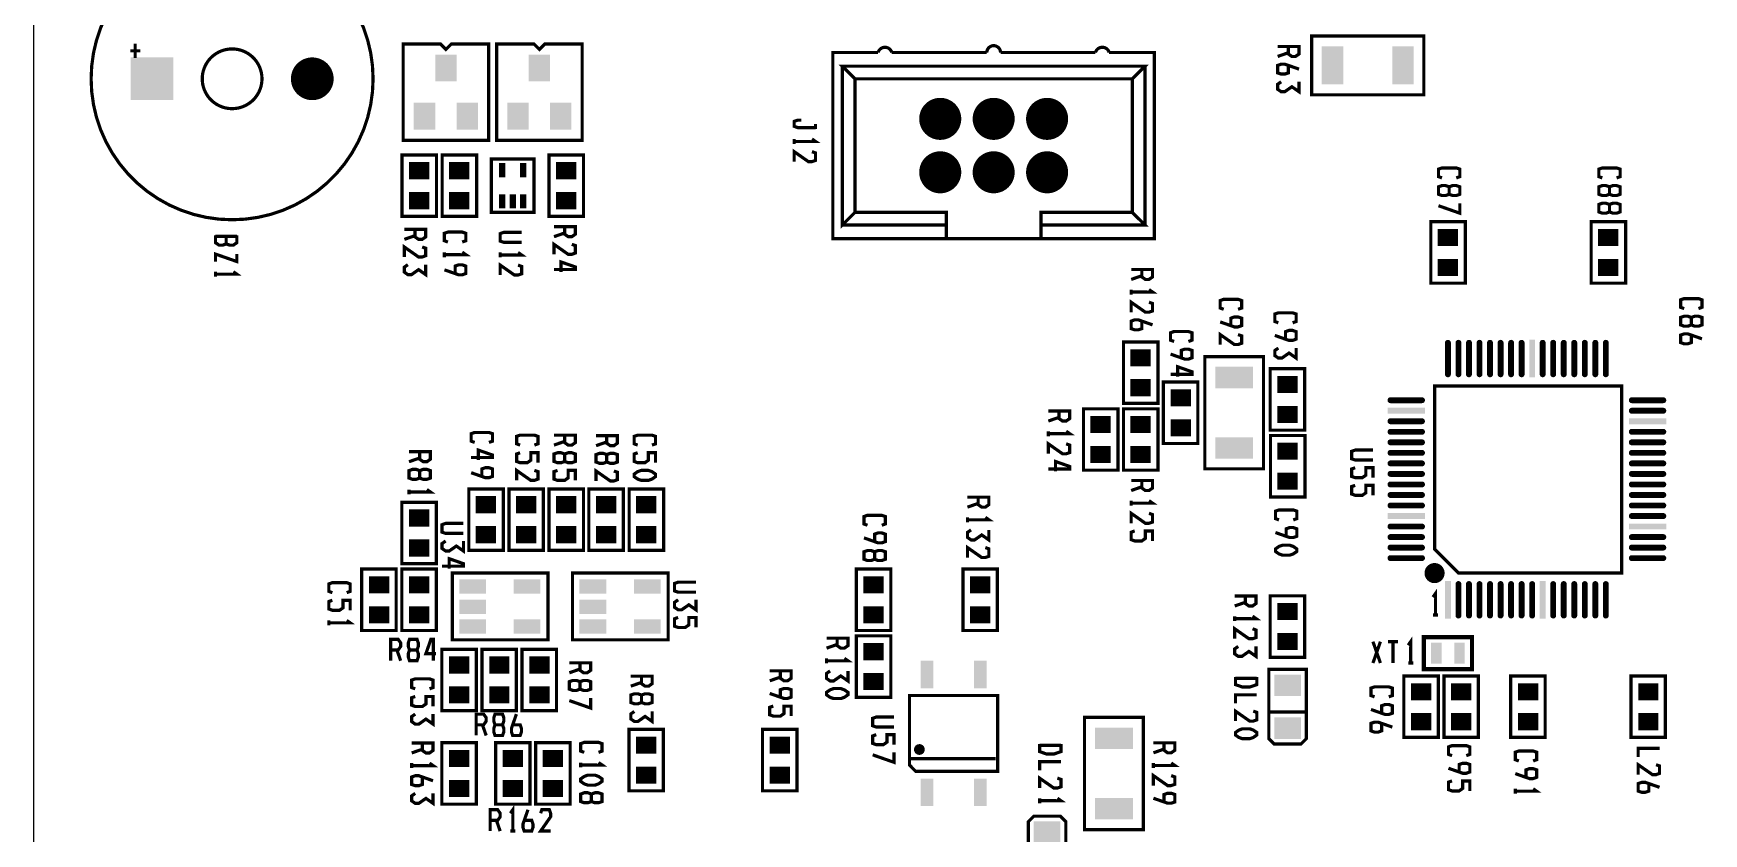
# Model space of a CAD drawing. Extents: x -8 to 204, y 99 to 321.
# Drawn here: x -7.7 to 71.7, y 225.6 to 263.7 of the extents above; entities that cross this region are included whole.
import ezdxf

# ---------------------------------------------------------------- set-up
doc = ezdxf.new("R2010")
doc.units = 0
doc.header["$MEASUREMENT"] = 0
doc.layers.get('0').update_dxf_attribs({"linetype": 'CONTINUOUS'})
for name, color, linetype in [('22-301-0_DRD', 1, 'CONTINUOUS'), ('22-301-0_SMT', 8, 'CONTINUOUS'), ('22-301-0_SST', 255, 'CONTINUOUS')]:
    doc.layers.add(name, color=color, linetype=linetype)

# ---------------------------------------------------------------- blocks, each defined once
blk = doc.blocks.new('ROUND_2')
at = {"const_width": 1.016}
blk.add_lwpolyline([(-0.508, 0, 1), (0.508, 0, 1)], format="xyb", close=True, dxfattribs=at)
blk = doc.blocks.new('SQUARE_3')
blk.add_solid([(1.016, 1.016), (1.016, -1.016), (-1.016, 1.016), (-1.016, -1.016)])
blk = doc.blocks.new('RECTANGLE_4')
blk.add_solid([(0.63627, 0.51308), (0.63627, -0.51308), (-0.63627, 0.51308), (-0.63627, -0.51308)])
blk = doc.blocks.new('RECTANGLE_6')
blk.add_solid([(0.4826, 0.4064), (0.4826, -0.4064), (-0.4826, 0.4064), (-0.4826, -0.4064)])
blk = doc.blocks.new('RECTANGLE_10')
blk.add_solid([(0.9017, 0.508), (0.9017, -0.508), (-0.9017, 0.508), (-0.9017, -0.508)])
blk = doc.blocks.new('ROUND_28')
at = {"const_width": 0.99949}
blk.add_lwpolyline([(-0.499744, 0, 1), (0.499744, 0, 1)], format="xyb", close=True, dxfattribs=at)
blk = doc.blocks.new('RECTANGLE_37')
blk.add_solid([(0.508, 0.635), (0.508, -0.635), (-0.508, 0.635), (-0.508, -0.635)])
blk = doc.blocks.new('RECTANGLE_40')
blk.add_solid([(0.508, 0.9017), (0.508, -0.9017), (-0.508, 0.9017), (-0.508, -0.9017)])
blk = doc.blocks.new('RECTANGLE_46')
blk.add_solid([(0.29972, 0.65024), (0.29972, -0.65024), (-0.29972, 0.65024), (-0.29972, -0.65024)])
blk = doc.blocks.new('RECTANGLE_48')
blk.add_solid([(0.14986, 0.33528), (0.14986, -0.33528), (-0.14986, 0.33528), (-0.14986, -0.33528)])
blk = doc.blocks.new('RECTANGLE_51')
blk.add_solid([(0.635, 0.3429), (0.635, -0.3429), (-0.635, 0.3429), (-0.635, -0.3429)])
blk = doc.blocks.new('OBLONG_56')
at = {"const_width": 0.2794}
blk.add_lwpolyline([(0.7493, 0), (-0.7493, 0)], dxfattribs=at)
at = {"const_width": 0.1397}
for points in [[(-0.81915, 0, 1), (-0.67945, 0, 1)], [(0.67945, 0, 1), (0.81915, 0, 1)]]:
    blk.add_lwpolyline(points, format="xyb", close=True, dxfattribs=at)
blk = doc.blocks.new('RECTANGLE_57')
blk.add_solid([(0.889, 0.1397), (0.889, -0.1397), (-0.889, 0.1397), (-0.889, -0.1397)])
blk = doc.blocks.new('OBLONG_58')
at = {"const_width": 0.2794}
blk.add_lwpolyline([(0, 0.7493), (0, -0.7493)], dxfattribs=at)
at = {"const_width": 0.1397}
for points in [[(-0.06985, 0.7493, 1), (0.06985, 0.7493, 1)], [(-0.06985, -0.7493, 1), (0.06985, -0.7493, 1)]]:
    blk.add_lwpolyline(points, format="xyb", close=True, dxfattribs=at)
blk = doc.blocks.new('RECTANGLE_59')
blk.add_solid([(0.1397, 0.889), (0.1397, -0.889), (-0.1397, 0.889), (-0.1397, -0.889)])
blk = doc.blocks.new('RECTANGLE_63')
blk.add_solid([(0.25019, 0.50038), (0.25019, -0.50038), (-0.25019, 0.50038), (-0.25019, -0.50038)])

msp = doc.modelspace()

# ---------------------------------------------------------------- linework, layer by layer
at = {"layer": '22-301-0_DRD'}
msp.add_line((-7.697, 319.11), (-7.697, 111.811), dxfattribs=at)
at = {"layer": '22-301-0_SST', "const_width": 0.152}
for points in [[(1.747, 268.196, 0.414214), (-4.954, 261.496)], [(8.447, 261.496, 0.414214), (1.747, 268.196)], [(1.747, 262.915, 0.414214), (0.327, 261.496)], [(3.167, 261.496, 0.414214), (1.747, 262.915)], [(32.775, 262.994, 0.34006), (32.45, 262.745)], [(33.1, 262.745, 0.340061), (32.775, 262.994)], [(37.942, 263.07, 0.414214), (37.617, 262.745)], [(38.267, 262.745, 0.414214), (37.942, 263.07)], [(43.106, 262.994, 0.34006), (42.78, 262.745)], [(43.431, 262.745, 0.340061), (43.106, 262.994)], [(-4.954, 261.496, 0.414214), (1.747, 254.795)], [(0.327, 261.496, 0.414214), (1.747, 260.076)], [(1.747, 254.795, 0.414214), (8.447, 261.496)], [(1.747, 260.076, 0.414214), (3.167, 261.496)], [(58.897, 238.402, 0.414214), (58.495, 238.001)], [(59.298, 238.001, 0.414214), (58.897, 238.402)], [(58.495, 238.001, 0.414214), (58.897, 237.599)], [(58.897, 237.599, 0.414214), (59.298, 238.001)], [(34.231, 229.616, 0.414214), (34.411, 229.436)], [(34.411, 229.794, 0.414214), (34.233, 229.616)], [(34.591, 229.616, 0.414214), (34.411, 229.796)], [(34.411, 229.436, 0.414214), (34.591, 229.616)]]:
    msp.add_lwpolyline(points, format="xyb", dxfattribs=at)
at = {"layer": '22-301-0_SST'}
for points, const_width in [([(58.389, 263.528), (58.389, 260.734), (53.055, 260.734), (53.055, 263.528), (58.389, 263.528)], 0.152), ([(-2.62, 262.826), (-3.095, 262.826)], 0.152), ([(-2.858, 263.164), (-2.858, 262.489)], 0.152), ([(9.875, 258.575), (13.939, 258.575), (13.939, 263.147), (12.161, 263.147), (11.907, 262.893), (11.653, 263.147), (9.875, 263.147), (9.875, 258.575)], 0.152), ([(14.32, 258.575), (18.384, 258.575), (18.384, 263.147), (16.606, 263.147), (16.352, 262.893), (16.098, 263.147), (14.32, 263.147), (14.32, 258.575)], 0.152), ([(40.192, 253.896), (35.691, 253.896), (30.301, 253.896), (30.301, 262.745), (32.45, 262.745)], 0.152), ([(33.1, 262.745), (37.617, 262.745)], 0.152), ([(38.267, 262.745), (42.78, 262.745)], 0.152), ([(43.431, 262.745), (45.582, 262.745), (45.582, 253.896), (40.192, 253.896), (40.192, 254.546), (45.132, 254.546), (44.53, 255.146), (44.53, 261.496)], 0.152), ([(51.947, 263.03), (51.947, 262.674), (52.115, 262.557), (52.285, 262.557), (52.455, 262.674), (52.455, 263.03), (51.439, 263.03)], 0.152), ([(51.947, 262.735), (51.439, 262.557)], 0.152), ([(31.35, 261.496), (44.53, 261.496), (45.132, 262.095), (30.751, 262.095), (31.35, 261.496), (31.35, 255.146), (30.751, 254.546), (30.751, 262.095)], 0.152), ([(45.132, 254.546), (45.132, 262.095)], 0.152), ([(51.947, 262.133), (51.947, 261.777), (51.777, 261.719), (51.607, 261.719), (51.439, 261.777), (51.439, 262.133), (51.607, 262.191), (51.777, 262.191), (52.455, 261.955)], 0.152), ([(51.607, 261.353), (51.439, 261.236), (51.439, 260.998), (51.607, 260.881), (51.777, 260.881), (52.115, 261.117), (52.455, 260.881), (52.455, 261.353)], 0.152), ([(28.798, 259.532), (28.628, 259.532), (28.46, 259.471), (28.46, 259.235), (28.628, 259.176), (29.476, 259.176)], 0.152), ([(35.282, 259.71), (35.082, 259.911), (35.082, 259.27), (35.282, 259.471), (35.282, 259.71), (35.521, 259.71), (35.722, 259.911), (35.082, 259.911)], 0.152), ([(35.521, 259.71), (35.521, 259.471), (35.722, 259.27), (35.082, 259.27)], 0.152), ([(35.722, 259.911), (35.722, 259.27)], 0.152), ([(37.822, 259.71), (37.622, 259.911), (37.622, 259.27), (37.822, 259.471), (37.822, 259.71), (38.061, 259.71), (38.262, 259.911), (37.622, 259.911)], 0.152), ([(38.061, 259.71), (38.061, 259.471), (38.262, 259.27), (37.622, 259.27)], 0.152), ([(38.262, 259.911), (38.262, 259.27)], 0.152), ([(40.362, 259.71), (40.162, 259.911), (40.162, 259.27), (40.362, 259.471), (40.362, 259.71), (40.601, 259.71), (40.802, 259.911), (40.162, 259.911)], 0.152), ([(40.601, 259.71), (40.601, 259.471), (40.802, 259.27), (40.162, 259.27)], 0.152), ([(40.802, 259.911), (40.802, 259.27)], 0.152), ([(29.476, 259.116), (29.476, 259.354)], 0.152), ([(35.282, 259.471), (35.521, 259.471)], 0.152), ([(37.822, 259.471), (38.061, 259.471)], 0.152), ([(40.362, 259.471), (40.601, 259.471)], 0.152), ([(28.46, 258.397), (28.46, 258.633)], 0.152), ([(28.46, 258.516), (29.476, 258.516), (29.306, 258.633)], 0.152), ([(28.46, 257.559), (28.46, 258.033), (29.136, 257.559), (29.306, 257.559), (29.476, 257.617), (29.476, 257.973), (29.306, 258.033)], 0.152), ([(11.462, 254.955), (11.462, 257.876), (9.824, 257.876), (9.824, 254.955), (11.462, 254.955)], 0.152), ([(13.367, 254.955), (13.367, 257.876), (11.729, 257.876), (11.729, 254.955), (13.367, 254.955)], 0.152), ([(14.066, 257.686), (16.098, 257.686), (16.098, 255.146), (14.066, 255.146), (14.066, 257.686)], 0.152), ([(18.447, 254.955), (18.447, 257.876), (16.809, 257.876), (16.809, 254.955), (18.447, 254.955)], 0.152), ([(35.282, 257.17), (35.082, 257.371), (35.082, 256.73), (35.282, 256.931), (35.282, 257.17), (35.521, 257.17), (35.722, 257.371), (35.082, 257.371)], 0.152), ([(35.521, 257.17), (35.521, 256.931), (35.722, 256.73), (35.082, 256.73)], 0.152), ([(35.722, 257.371), (35.722, 256.73)], 0.152), ([(37.822, 257.17), (37.622, 257.371), (37.622, 256.73), (37.822, 256.931), (37.822, 257.17), (38.061, 257.17), (38.262, 257.371), (37.622, 257.371)], 0.152), ([(38.061, 257.17), (38.061, 256.931), (38.262, 256.73), (37.622, 256.73)], 0.152), ([(38.262, 257.371), (38.262, 256.73)], 0.152), ([(40.362, 257.17), (40.162, 257.371), (40.162, 256.73), (40.362, 256.931), (40.362, 257.17), (40.601, 257.17), (40.802, 257.371), (40.162, 257.371)], 0.152), ([(40.601, 257.17), (40.601, 256.931), (40.802, 256.73), (40.162, 256.73)], 0.152), ([(40.802, 257.371), (40.802, 256.73)], 0.152), ([(59.25, 256.784), (59.082, 256.845), (59.082, 257.2), (59.25, 257.259), (59.928, 257.259), (60.098, 257.2), (60.098, 256.845), (59.928, 256.784)], 0.152), ([(66.87, 256.784), (66.702, 256.845), (66.702, 257.2), (66.87, 257.259), (67.548, 257.259), (67.718, 257.2), (67.718, 256.845), (67.548, 256.784)], 0.152), ([(35.282, 256.931), (35.521, 256.931)], 0.152), ([(37.822, 256.931), (38.061, 256.931)], 0.152), ([(40.362, 256.931), (40.601, 256.931)], 0.152), ([(59.59, 256.007), (59.758, 255.946), (59.928, 255.946), (60.098, 256.007), (60.098, 256.362), (59.928, 256.421), (59.758, 256.421), (59.59, 256.362), (59.59, 256.007), (59.42, 255.946), (59.25, 255.946), (59.082, 256.007), (59.082, 256.362), (59.25, 256.421), (59.42, 256.421), (59.59, 256.362)], 0.152), ([(67.21, 256.007), (67.378, 255.946), (67.548, 255.946), (67.718, 256.007), (67.718, 256.362), (67.548, 256.421), (67.378, 256.421), (67.21, 256.362), (67.21, 256.007), (67.04, 255.946), (66.87, 255.946), (66.702, 256.007), (66.702, 256.362), (66.87, 256.421), (67.04, 256.421), (67.21, 256.362)], 0.152), ([(59.082, 255.463), (60.098, 255.107), (60.098, 255.582)], 0.152), ([(67.21, 255.168), (67.378, 255.107), (67.548, 255.107), (67.718, 255.168), (67.718, 255.524), (67.548, 255.582), (67.378, 255.582), (67.21, 255.524), (67.21, 255.168), (67.04, 255.107), (66.87, 255.107), (66.702, 255.168), (66.702, 255.524), (66.87, 255.582), (67.04, 255.582), (67.21, 255.524)], 0.152), ([(31.35, 255.146), (35.691, 255.146), (35.691, 254.546), (30.751, 254.546)], 0.152), ([(44.53, 255.146), (40.192, 255.146), (40.192, 254.546)], 0.152), ([(0.957, 254.061), (0.957, 253.705), (1.127, 253.588), (1.297, 253.588), (1.465, 253.647)], 0.152), ([(0.957, 254.003), (1.973, 254.003)], 0.152), ([(1.465, 254.003), (1.465, 253.647), (1.635, 253.588), (1.805, 253.588), (1.973, 253.705), (1.973, 254.061)], 0.152), ([(10.441, 254.338), (10.441, 253.982), (10.609, 253.863), (10.779, 253.863), (10.949, 253.982), (10.949, 254.338), (9.933, 254.338)], 0.152), ([(10.441, 254.041), (9.933, 253.863)], 0.152), ([(12.006, 253.736), (11.838, 253.797), (11.838, 254.152), (12.006, 254.211), (12.684, 254.211), (12.854, 254.152), (12.854, 253.797), (12.684, 253.736)], 0.152), ([(15.506, 253.723), (14.658, 253.723), (14.49, 253.782), (14.49, 254.137), (14.658, 254.198), (15.506, 254.198)], 0.152), ([(17.553, 254.465), (17.553, 254.109), (17.721, 253.99), (17.891, 253.99), (18.061, 254.109), (18.061, 254.465), (17.045, 254.465)], 0.152), ([(17.553, 254.168), (17.045, 253.99)], 0.152), ([(35.691, 253.896), (35.691, 254.546)], 0.152), ([(60.357, 251.78), (60.357, 254.701), (58.719, 254.701), (58.719, 251.78), (60.357, 251.78)], 0.152), ([(67.977, 251.78), (67.977, 254.701), (66.339, 254.701), (66.339, 251.78), (67.977, 251.78)], 0.152), ([(0.957, 252.809), (0.957, 253.164), (1.973, 252.809), (1.973, 253.164)], 0.152), ([(9.933, 253.025), (9.933, 253.5), (10.609, 253.025), (10.779, 253.025), (10.949, 253.086), (10.949, 253.441), (10.779, 253.5)], 0.152), ([(11.838, 253.017), (11.838, 253.253)], 0.152), ([(11.838, 253.136), (12.854, 253.136), (12.684, 253.253)], 0.152), ([(14.49, 253.004), (14.49, 253.241)], 0.152), ([(14.49, 253.121), (15.506, 253.121), (15.336, 253.241)], 0.152), ([(17.045, 253.152), (17.045, 253.627), (17.721, 253.152), (17.891, 253.152), (18.061, 253.213), (18.061, 253.568), (17.891, 253.627)], 0.152), ([(10.101, 252.661), (9.933, 252.542), (9.933, 252.306), (10.101, 252.186), (10.271, 252.186), (10.609, 252.425), (10.949, 252.186), (10.949, 252.661)], 0.152), ([(12.346, 252.237), (12.346, 252.593), (12.514, 252.654), (12.684, 252.654), (12.854, 252.593), (12.854, 252.237), (12.684, 252.179), (12.514, 252.179), (11.838, 252.415)], 0.152), ([(14.49, 252.166), (14.49, 252.639), (15.166, 252.166), (15.336, 252.166), (15.506, 252.225), (15.506, 252.58), (15.336, 252.639)], 0.152), ([(17.383, 252.313), (17.383, 252.788), (18.061, 252.552), (18.061, 252.433), (17.045, 252.433)], 0.152), ([(44.985, 252.433), (44.985, 252.077), (45.153, 251.958), (45.323, 251.958), (45.493, 252.077), (45.493, 252.433), (44.477, 252.433)], 0.152), ([(0.957, 252.09), (0.957, 252.326)], 0.152), ([(0.957, 252.207), (1.973, 252.207), (1.805, 252.326)], 0.152), ([(44.985, 252.136), (44.477, 251.958)], 0.152), ([(44.477, 251.239), (44.477, 251.475)], 0.152), ([(44.477, 251.358), (45.493, 251.358), (45.323, 251.475)], 0.152), ([(44.477, 250.401), (44.477, 250.876), (45.153, 250.401), (45.323, 250.401), (45.493, 250.459), (45.493, 250.815), (45.323, 250.876)], 0.152), ([(48.876, 250.54), (48.709, 250.599), (48.709, 250.955), (48.876, 251.015), (49.555, 251.015), (49.725, 250.955), (49.725, 250.599), (49.555, 250.54)], 0.152), ([(70.761, 250.574), (70.591, 250.634), (70.591, 250.99), (70.761, 251.048), (71.439, 251.048), (71.607, 250.99), (71.607, 250.634), (71.439, 250.574)], 0.152), ([(44.985, 249.977), (44.985, 249.621), (44.815, 249.563), (44.645, 249.563), (44.477, 249.621), (44.477, 249.977), (44.645, 250.038), (44.815, 250.038), (45.493, 249.799)], 0.152), ([(49.217, 249.761), (49.217, 250.116), (49.384, 250.177), (49.555, 250.177), (49.725, 250.116), (49.725, 249.761), (49.555, 249.702), (49.384, 249.702), (48.709, 249.939)], 0.152), ([(51.472, 249.898), (51.302, 249.959), (51.302, 250.314), (51.472, 250.373), (52.15, 250.373), (52.318, 250.314), (52.318, 249.959), (52.15, 249.898)], 0.152), ([(71.099, 249.796), (71.269, 249.735), (71.439, 249.735), (71.607, 249.796), (71.607, 250.152), (71.439, 250.21), (71.269, 250.21), (71.099, 250.152), (71.099, 249.796), (70.931, 249.735), (70.761, 249.735), (70.591, 249.796), (70.591, 250.152), (70.761, 250.21), (70.931, 250.21), (71.099, 250.152)], 0.152), ([(46.519, 249.009), (46.349, 249.07), (46.349, 249.425), (46.519, 249.484), (47.197, 249.484), (47.365, 249.425), (47.365, 249.07), (47.197, 249.009)], 0.152), ([(48.709, 248.864), (48.709, 249.339), (49.384, 248.864), (49.555, 248.864), (49.725, 248.923), (49.725, 249.278), (49.555, 249.339)], 0.152), ([(51.81, 249.121), (51.81, 249.476), (51.98, 249.535), (52.15, 249.535), (52.318, 249.476), (52.318, 249.121), (52.15, 249.06), (51.98, 249.06), (51.302, 249.298)], 0.152), ([(71.099, 249.314), (71.099, 248.958), (70.931, 248.897), (70.761, 248.897), (70.591, 248.958), (70.591, 249.314), (70.761, 249.372), (70.931, 249.372), (71.607, 249.136)], 0.152), ([(45.752, 246.065), (45.752, 248.986), (44.114, 248.986), (44.114, 246.065), (45.752, 246.065)], 0.152), ([(46.857, 248.232), (46.857, 248.587), (47.027, 248.646), (47.197, 248.646), (47.365, 248.587), (47.365, 248.232), (47.197, 248.171), (47.027, 248.171), (46.349, 248.409)], 0.152), ([(51.472, 248.696), (51.302, 248.577), (51.302, 248.341), (51.472, 248.221), (51.642, 248.221), (51.98, 248.46), (52.318, 248.221), (52.318, 248.696)], 0.152), ([(46.689, 247.332), (46.689, 247.807), (47.365, 247.571), (47.365, 247.452), (46.349, 247.452)], 0.152), ([(47.975, 248.288), (50.769, 248.288), (50.769, 242.954), (47.975, 242.954), (47.975, 248.288)], 0.152), ([(51.086, 247.716), (51.086, 244.795), (52.724, 244.795), (52.724, 247.716), (51.086, 247.716)], 0.152), ([(46.006, 247.081), (46.006, 244.16), (47.644, 244.16), (47.644, 247.081), (46.006, 247.081)], 0.152), ([(60.04, 238.001), (67.787, 238.001), (67.787, 246.891), (58.897, 246.891), (58.897, 239.144), (60.04, 238.001)], 0.152), ([(41.048, 245.702), (41.048, 245.346), (41.216, 245.227), (41.386, 245.227), (41.556, 245.346), (41.556, 245.702), (40.54, 245.702)], 0.152), ([(41.048, 245.405), (40.54, 245.227)], 0.152), ([(43.847, 242.89), (43.847, 245.811), (42.209, 245.811), (42.209, 242.89), (43.847, 242.89)], 0.152), ([(45.752, 242.89), (45.752, 245.811), (44.114, 245.811), (44.114, 242.89), (45.752, 242.89)], 0.152), ([(13.276, 244.211), (13.108, 244.272), (13.108, 244.627), (13.276, 244.686), (13.954, 244.686), (14.124, 244.627), (14.124, 244.272), (13.954, 244.211)], 0.152), ([(15.435, 244.084), (15.267, 244.145), (15.267, 244.5), (15.435, 244.559), (16.113, 244.559), (16.283, 244.5), (16.283, 244.145), (16.113, 244.084)], 0.152), ([(17.553, 244.559), (17.553, 244.203), (17.721, 244.084), (17.891, 244.084), (18.061, 244.203), (18.061, 244.559), (17.045, 244.559)], 0.152), ([(19.552, 244.531), (19.552, 244.175), (19.722, 244.056), (19.892, 244.056), (20.06, 244.175), (20.06, 244.531), (19.044, 244.531)], 0.152), ([(21.023, 244.084), (20.855, 244.145), (20.855, 244.5), (21.023, 244.559), (21.701, 244.559), (21.871, 244.5), (21.871, 244.145), (21.701, 244.084)], 0.152), ([(40.54, 244.508), (40.54, 244.744)], 0.152), ([(40.54, 244.627), (41.556, 244.627), (41.386, 244.744)], 0.152), ([(52.737, 241.62), (52.737, 244.541), (51.099, 244.541), (51.099, 241.62), (52.737, 241.62)], 0.152), ([(10.662, 243.769), (10.662, 243.413), (10.832, 243.294), (11.002, 243.294), (11.17, 243.413), (11.17, 243.769), (10.154, 243.769)], 0.152), ([(13.446, 243.373), (13.446, 243.848), (14.124, 243.611), (14.124, 243.492), (13.108, 243.492)], 0.152), ([(15.435, 243.721), (15.267, 243.662), (15.267, 243.307), (15.435, 243.246), (15.775, 243.246), (15.943, 243.365), (15.943, 243.721), (16.283, 243.721), (16.283, 243.246)], 0.152), ([(17.553, 244.262), (17.045, 244.084)], 0.152), ([(17.553, 243.307), (17.721, 243.246), (17.891, 243.246), (18.061, 243.307), (18.061, 243.662), (17.891, 243.721), (17.721, 243.721), (17.553, 243.662), (17.553, 243.307), (17.383, 243.246), (17.213, 243.246), (17.045, 243.307), (17.045, 243.662), (17.213, 243.721), (17.383, 243.721), (17.553, 243.662)], 0.152), ([(19.552, 244.234), (19.044, 244.056)], 0.152), ([(19.552, 243.279), (19.722, 243.218), (19.892, 243.218), (20.06, 243.279), (20.06, 243.634), (19.892, 243.693), (19.722, 243.693), (19.552, 243.634), (19.552, 243.279), (19.384, 243.218), (19.214, 243.218), (19.044, 243.279), (19.044, 243.634), (19.214, 243.693), (19.384, 243.693), (19.552, 243.634)], 0.152), ([(21.023, 243.721), (20.855, 243.662), (20.855, 243.307), (21.023, 243.246), (21.363, 243.246), (21.531, 243.365), (21.531, 243.721), (21.871, 243.721), (21.871, 243.246)], 0.152), ([(40.54, 243.67), (40.54, 244.145), (41.216, 243.67), (41.386, 243.67), (41.556, 243.728), (41.556, 244.084), (41.386, 244.145)], 0.152), ([(55.971, 243.375), (55.125, 243.375), (54.955, 243.434), (54.955, 243.789), (55.125, 243.848), (55.971, 243.848)], 0.152), ([(10.662, 243.472), (10.154, 243.294)], 0.152), ([(10.662, 242.517), (10.832, 242.456), (11.002, 242.456), (11.17, 242.517), (11.17, 242.872), (11.002, 242.931), (10.832, 242.931), (10.662, 242.872), (10.662, 242.517), (10.494, 242.456), (10.324, 242.456), (10.154, 242.517), (10.154, 242.872), (10.324, 242.931), (10.494, 242.931), (10.662, 242.872)], 0.152), ([(13.616, 242.595), (13.616, 242.951), (13.784, 243.009), (13.954, 243.009), (14.124, 242.951), (14.124, 242.595), (13.954, 242.534), (13.784, 242.534), (13.108, 242.773)], 0.152), ([(15.267, 242.407), (15.267, 242.882), (15.943, 242.407), (16.113, 242.407), (16.283, 242.468), (16.283, 242.824), (16.113, 242.882)], 0.152), ([(17.213, 242.882), (17.045, 242.824), (17.045, 242.468), (17.213, 242.407), (17.553, 242.407), (17.721, 242.527), (17.721, 242.882), (18.061, 242.882), (18.061, 242.407)], 0.152), ([(19.044, 242.379), (19.044, 242.854), (19.722, 242.379), (19.892, 242.379), (20.06, 242.44), (20.06, 242.796), (19.892, 242.854)], 0.152), ([(20.855, 242.705), (21.023, 242.824), (21.193, 242.882), (21.531, 242.882), (21.701, 242.824), (21.871, 242.705), (21.871, 242.585), (21.701, 242.468), (21.531, 242.407), (21.193, 242.407), (21.023, 242.468), (20.855, 242.585), (20.855, 242.705)], 0.152), ([(40.878, 242.832), (40.878, 243.307), (41.556, 243.068), (41.556, 242.951), (40.54, 242.951)], 0.152), ([(55.125, 243.009), (54.955, 242.951), (54.955, 242.595), (55.125, 242.537), (55.463, 242.537), (55.633, 242.654), (55.633, 243.009), (55.971, 243.009), (55.971, 242.537)], 0.152), ([(44.985, 242.4), (44.985, 242.044), (45.153, 241.925), (45.323, 241.925), (45.493, 242.044), (45.493, 242.4), (44.477, 242.4)], 0.152), ([(44.985, 242.103), (44.477, 241.925)], 0.152), ([(55.125, 242.171), (54.955, 242.113), (54.955, 241.757), (55.125, 241.699), (55.463, 241.699), (55.633, 241.816), (55.633, 242.171), (55.971, 242.171), (55.971, 241.699)], 0.152), ([(9.811, 241.366), (9.811, 238.445), (11.449, 238.445), (11.449, 241.366), (9.811, 241.366)], 0.152), ([(10.154, 241.737), (10.154, 241.973)], 0.152), ([(10.154, 241.856), (11.17, 241.856), (11.002, 241.973)], 0.152), ([(14.637, 239.08), (14.637, 242.001), (12.999, 242.001), (12.999, 239.08), (14.637, 239.08)], 0.152), ([(16.542, 239.08), (16.542, 242.001), (14.904, 242.001), (14.904, 239.08), (16.542, 239.08)], 0.152), ([(18.447, 239.08), (18.447, 242.001), (16.809, 242.001), (16.809, 239.08), (18.447, 239.08)], 0.152), ([(18.701, 242.001), (18.701, 239.08), (20.339, 239.08), (20.339, 242.001), (18.701, 242.001)], 0.152), ([(22.257, 239.08), (22.257, 242.001), (20.619, 242.001), (20.619, 239.08), (22.257, 239.08)], 0.152), ([(37.205, 241.61), (37.205, 241.254), (37.375, 241.135), (37.545, 241.135), (37.713, 241.254), (37.713, 241.61), (36.697, 241.61)], 0.152), ([(37.205, 241.313), (36.697, 241.135)], 0.152), ([(44.477, 241.206), (44.477, 241.442)], 0.152), ([(44.477, 241.325), (45.493, 241.325), (45.323, 241.442)], 0.152), ([(31.945, 240.274), (31.777, 240.335), (31.777, 240.69), (31.945, 240.749), (32.623, 240.749), (32.793, 240.69), (32.793, 240.335), (32.623, 240.274)], 0.152), ([(36.697, 240.416), (36.697, 240.652)], 0.152), ([(36.697, 240.535), (37.713, 240.535), (37.545, 240.652)], 0.152), ([(44.477, 240.368), (44.477, 240.843), (45.153, 240.368), (45.323, 240.368), (45.493, 240.426), (45.493, 240.782), (45.323, 240.843)], 0.152), ([(51.503, 240.528), (51.335, 240.589), (51.335, 240.944), (51.503, 241.003), (52.181, 241.003), (52.351, 240.944), (52.351, 240.589), (52.181, 240.528)], 0.152), ([(12.742, 239.888), (11.897, 239.888), (11.726, 239.946), (11.726, 240.302), (11.897, 240.363), (12.742, 240.363)], 0.152), ([(32.285, 239.497), (32.285, 239.852), (32.453, 239.911), (32.623, 239.911), (32.793, 239.852), (32.793, 239.497), (32.623, 239.436), (32.453, 239.436), (31.777, 239.674)], 0.152), ([(36.867, 240.053), (36.697, 239.933), (36.697, 239.697), (36.867, 239.578), (37.037, 239.578), (37.375, 239.814), (37.713, 239.578), (37.713, 240.053)], 0.152), ([(44.645, 240.005), (44.477, 239.944), (44.477, 239.588), (44.645, 239.53), (44.985, 239.53), (45.153, 239.649), (45.153, 240.005), (45.493, 240.005), (45.493, 239.53)], 0.152), ([(51.843, 239.751), (51.843, 240.106), (52.011, 240.165), (52.181, 240.165), (52.351, 240.106), (52.351, 239.751), (52.181, 239.69), (52.011, 239.69), (51.335, 239.928)], 0.152), ([(11.897, 239.525), (11.726, 239.405), (11.726, 239.169), (11.897, 239.05), (12.064, 239.05), (12.405, 239.286), (12.742, 239.05), (12.742, 239.525)], 0.152), ([(32.285, 238.658), (32.453, 238.597), (32.623, 238.597), (32.793, 238.658), (32.793, 239.014), (32.623, 239.072), (32.453, 239.072), (32.285, 239.014), (32.285, 238.658), (32.115, 238.597), (31.945, 238.597), (31.777, 238.658), (31.777, 239.014), (31.945, 239.072), (32.115, 239.072), (32.285, 239.014)], 0.152), ([(36.697, 238.74), (36.697, 239.215), (37.375, 238.74), (37.545, 238.74), (37.713, 238.798), (37.713, 239.154), (37.545, 239.215)], 0.152), ([(51.335, 239.149), (51.503, 239.268), (51.673, 239.326), (52.011, 239.326), (52.181, 239.268), (52.351, 239.149), (52.351, 239.029), (52.181, 238.912), (52.011, 238.851), (51.673, 238.851), (51.503, 238.912), (51.335, 239.029), (51.335, 239.149)], 0.152), ([(7.906, 238.191), (7.906, 235.27), (9.544, 235.27), (9.544, 238.191), (7.906, 238.191)], 0.152), ([(9.811, 238.191), (9.811, 235.27), (11.449, 235.27), (11.449, 238.191), (9.811, 238.191)], 0.152), ([(12.064, 238.211), (12.064, 238.686), (12.742, 238.448), (12.742, 238.331), (11.726, 238.331)], 0.152), ([(33.052, 235.27), (33.052, 238.191), (31.414, 238.191), (31.414, 235.27), (33.052, 235.27)], 0.152), ([(36.481, 238.191), (36.481, 235.27), (38.119, 235.27), (38.119, 238.191), (36.481, 238.191)], 0.152), ([(59.283, 238.112), (58.511, 238.112)], 0.152), ([(59.212, 238.249), (58.582, 238.249)], 0.152), ([(58.597, 238.267), (58.597, 237.734)], 0.152), ([(58.734, 238.366), (58.734, 237.632)], 0.152), ([(59.008, 238.387), (58.785, 238.387)], 0.152), ([(58.871, 238.402), (58.871, 237.599)], 0.152), ([(59.008, 238.387), (59.008, 237.614)], 0.152), ([(59.146, 238.315), (59.146, 237.686)], 0.152), ([(59.283, 238.112), (59.283, 237.889)], 0.152), ([(6.514, 237.071), (6.344, 237.132), (6.344, 237.487), (6.514, 237.546), (7.192, 237.546), (7.36, 237.487), (7.36, 237.132), (7.192, 237.071)], 0.152), ([(16.529, 238.001), (16.758, 238.001), (16.758, 234.826), (12.211, 234.826), (12.211, 238.001), (16.529, 238.001)], 0.152), ([(22.244, 238.001), (22.473, 238.001), (22.473, 234.826), (17.926, 234.826), (17.926, 238.001), (22.244, 238.001)], 0.152), ([(23.791, 237.094), (22.946, 237.094), (22.775, 237.152), (22.775, 237.508), (22.946, 237.569), (23.791, 237.569)], 0.152), ([(59.298, 237.975), (58.495, 237.975)], 0.152), ([(59.262, 237.838), (58.528, 237.838)], 0.152), ([(59.163, 237.701), (58.63, 237.701)], 0.152), ([(6.514, 236.708), (6.344, 236.649), (6.344, 236.294), (6.514, 236.233), (6.852, 236.233), (7.022, 236.352), (7.022, 236.708), (7.36, 236.708), (7.36, 236.233)], 0.152), ([(22.946, 236.731), (22.775, 236.611), (22.775, 236.375), (22.946, 236.256), (23.113, 236.256), (23.454, 236.492), (23.791, 236.256), (23.791, 236.731)], 0.152), ([(49.905, 236.911), (49.905, 236.555), (50.075, 236.436), (50.245, 236.436), (50.413, 236.555), (50.413, 236.911), (49.397, 236.911)], 0.152), ([(49.905, 236.614), (49.397, 236.436)], 0.152), ([(51.086, 236.921), (51.086, 234), (52.724, 234), (52.724, 236.921), (51.086, 236.921)], 0.152), ([(58.94, 236.012), (58.94, 237.028), (58.82, 236.858)], 0.152), ([(6.344, 235.514), (6.344, 235.75)], 0.152), ([(6.344, 235.633), (7.36, 235.633), (7.192, 235.75)], 0.152), ([(22.946, 235.892), (22.775, 235.831), (22.775, 235.476), (22.946, 235.417), (23.283, 235.417), (23.454, 235.537), (23.454, 235.892), (23.791, 235.892), (23.791, 235.417)], 0.152), ([(49.397, 235.717), (49.397, 235.953)], 0.152), ([(49.397, 235.836), (50.413, 235.836), (50.245, 235.953)], 0.152), ([(59.057, 236.012), (58.82, 236.012)], 0.152), ([(30.507, 234.907), (30.507, 234.551), (30.675, 234.432), (30.845, 234.432), (31.015, 234.551), (31.015, 234.907), (29.999, 234.907)], 0.152), ([(33.052, 232.095), (33.052, 235.016), (31.414, 235.016), (31.414, 232.095), (33.052, 232.095)], 0.152), ([(49.397, 234.879), (49.397, 235.354), (50.075, 234.879), (50.245, 234.879), (50.413, 234.937), (50.413, 235.293), (50.245, 235.354)], 0.152), ([(57.761, 233.726), (57.761, 234.742), (57.644, 234.572)], 0.152), ([(60.675, 234.953), (58.389, 234.953), (58.389, 233.429), (60.675, 233.429), (60.675, 234.953)], 0.201), ([(9.283, 234.345), (9.638, 234.345), (9.758, 234.516), (9.758, 234.683), (9.638, 234.853), (9.283, 234.853), (9.283, 233.837)], 0.152), ([(9.58, 234.345), (9.758, 233.837)], 0.152), ([(10.535, 234.345), (10.596, 234.516), (10.596, 234.683), (10.535, 234.853), (10.179, 234.853), (10.121, 234.683), (10.121, 234.516), (10.179, 234.345), (10.535, 234.345), (10.596, 234.175), (10.596, 234.008), (10.535, 233.837), (10.179, 233.837), (10.121, 234.008), (10.121, 234.175), (10.179, 234.345)], 0.152), ([(11.434, 234.175), (10.959, 234.175), (11.195, 234.853), (11.315, 234.853), (11.315, 233.837)], 0.152), ([(11.716, 234.381), (11.716, 231.46), (13.354, 231.46), (13.354, 234.381), (11.716, 234.381)], 0.152), ([(13.621, 234.381), (13.621, 231.46), (15.259, 231.46), (15.259, 234.381), (13.621, 234.381)], 0.152), ([(15.526, 234.381), (15.526, 231.46), (17.164, 231.46), (17.164, 234.381), (15.526, 234.381)], 0.152), ([(30.507, 234.61), (29.999, 234.432)], 0.152), ([(49.567, 234.516), (49.397, 234.396), (49.397, 234.16), (49.567, 234.041), (49.737, 234.041), (50.075, 234.277), (50.413, 234.041), (50.413, 234.516)], 0.152), ([(56.324, 233.726), (55.968, 234.742)], 0.152), ([(56.324, 234.742), (55.968, 233.726)], 0.152), ([(57.162, 234.742), (56.687, 234.742)], 0.152), ([(56.923, 233.726), (56.923, 234.742)], 0.152), ([(18.282, 233.736), (18.282, 233.38), (18.452, 233.261), (18.622, 233.261), (18.79, 233.38), (18.79, 233.736), (17.774, 233.736)], 0.152), ([(18.282, 233.439), (17.774, 233.261)], 0.152), ([(27.807, 233.355), (27.807, 232.999), (27.977, 232.88), (28.147, 232.88), (28.315, 232.999), (28.315, 233.355), (27.299, 233.355)], 0.152), ([(29.999, 233.713), (29.999, 233.949)], 0.152), ([(29.999, 233.832), (31.015, 233.832), (30.845, 233.949)], 0.152), ([(30.167, 233.35), (29.999, 233.23), (29.999, 232.994), (30.167, 232.875), (30.337, 232.875), (30.675, 233.111), (31.015, 232.875), (31.015, 233.35)], 0.152), ([(52.547, 229.873), (51.277, 229.873), (51.023, 230.127), (51.023, 233.429), (52.801, 233.429), (52.801, 230.127), (52.547, 229.873)], 0.152), ([(57.881, 233.726), (57.644, 233.726)], 0.152), ([(10.451, 232.499), (10.281, 232.56), (10.281, 232.915), (10.451, 232.974), (11.129, 232.974), (11.297, 232.915), (11.297, 232.56), (11.129, 232.499)], 0.152), ([(18.282, 232.484), (18.452, 232.423), (18.622, 232.423), (18.79, 232.484), (18.79, 232.839), (18.622, 232.898), (18.452, 232.898), (18.282, 232.839), (18.282, 232.484), (18.114, 232.423), (17.944, 232.423), (17.774, 232.484), (17.774, 232.839), (17.944, 232.898), (18.114, 232.898), (18.282, 232.839)], 0.152), ([(21.203, 233.101), (21.203, 232.745), (21.373, 232.626), (21.543, 232.626), (21.711, 232.745), (21.711, 233.101), (20.695, 233.101)], 0.152), ([(21.203, 232.804), (20.695, 232.626)], 0.152), ([(27.807, 233.058), (27.299, 232.88)], 0.152), ([(27.807, 232.103), (27.807, 232.458), (27.977, 232.517), (28.147, 232.517), (28.315, 232.458), (28.315, 232.103), (28.147, 232.042), (27.977, 232.042), (27.299, 232.28)], 0.152), ([(29.999, 232.334), (30.167, 232.451), (30.337, 232.512), (30.675, 232.512), (30.845, 232.451), (31.015, 232.334), (31.015, 232.214), (30.845, 232.095), (30.675, 232.037), (30.337, 232.037), (30.167, 232.095), (29.999, 232.214), (29.999, 232.334)], 0.152), ([(49.433, 233.055), (49.433, 232.7), (49.77, 232.583), (50.111, 232.583), (50.449, 232.7), (50.449, 233.055)], 0.152), ([(49.433, 232.997), (50.449, 232.997)], 0.152), ([(56.044, 232.118), (55.874, 232.179), (55.874, 232.534), (56.044, 232.593), (56.722, 232.593), (56.89, 232.534), (56.89, 232.179), (56.722, 232.118)], 0.152), ([(57.436, 233.111), (57.436, 230.19), (59.074, 230.19), (59.074, 233.111), (57.436, 233.111)], 0.152), ([(59.341, 233.111), (59.341, 230.19), (60.979, 230.19), (60.979, 233.111), (59.341, 233.111)], 0.152), ([(62.516, 233.111), (62.516, 230.19), (64.154, 230.19), (64.154, 233.111), (62.516, 233.111)], 0.152), ([(68.231, 233.111), (68.231, 230.19), (69.869, 230.19), (69.869, 233.111), (68.231, 233.111)], 0.152), ([(10.451, 232.136), (10.281, 232.077), (10.281, 231.722), (10.451, 231.661), (10.789, 231.661), (10.959, 231.78), (10.959, 232.136), (11.297, 232.136), (11.297, 231.661)], 0.152), ([(17.774, 231.94), (18.79, 231.584), (18.79, 232.059)], 0.152), ([(21.203, 231.849), (21.373, 231.788), (21.543, 231.788), (21.711, 231.849), (21.711, 232.204), (21.543, 232.263), (21.373, 232.263), (21.203, 232.204), (21.203, 231.849), (21.035, 231.788), (20.865, 231.788), (20.695, 231.849), (20.695, 232.204), (20.865, 232.263), (21.035, 232.263), (21.203, 232.204)], 0.152), ([(34.134, 228.676), (34.236, 228.575), (38.135, 228.575), (38.135, 232.179), (33.939, 232.179), (33.939, 228.882), (34.134, 228.676)], 0.152), ([(49.433, 231.803), (49.433, 232.217), (50.449, 232.217)], 0.152), ([(56.382, 231.341), (56.382, 231.696), (56.552, 231.755), (56.722, 231.755), (56.89, 231.696), (56.89, 231.341), (56.722, 231.28), (56.552, 231.28), (55.874, 231.518)], 0.152), ([(10.451, 231.297), (10.281, 231.178), (10.281, 230.942), (10.451, 230.822), (10.621, 230.822), (10.959, 231.061), (11.297, 230.822), (11.297, 231.297)], 0.152), ([(13.347, 230.789), (13.702, 230.789), (13.822, 230.96), (13.822, 231.127), (13.702, 231.297), (13.347, 231.297), (13.347, 230.281)], 0.152), ([(14.599, 230.789), (14.66, 230.96), (14.66, 231.127), (14.599, 231.297), (14.243, 231.297), (14.185, 231.127), (14.185, 230.96), (14.243, 230.789), (14.599, 230.789), (14.66, 230.619), (14.66, 230.452), (14.599, 230.281), (14.243, 230.281), (14.185, 230.452), (14.185, 230.619), (14.243, 230.789)], 0.152), ([(15.082, 230.789), (15.437, 230.789), (15.498, 230.619), (15.498, 230.452), (15.437, 230.281), (15.082, 230.281), (15.023, 230.452), (15.023, 230.619), (15.259, 231.297)], 0.152), ([(20.865, 231.424), (20.695, 231.305), (20.695, 231.069), (20.865, 230.949), (21.035, 230.949), (21.373, 231.188), (21.711, 230.949), (21.711, 231.424)], 0.152), ([(27.469, 231.678), (27.299, 231.62), (27.299, 231.264), (27.469, 231.203), (27.807, 231.203), (27.977, 231.323), (27.977, 231.678), (28.315, 231.678), (28.315, 231.203)], 0.152), ([(33.207, 230.683), (32.361, 230.683), (32.191, 230.744), (32.191, 231.099), (32.361, 231.158), (33.207, 231.158)], 0.152), ([(42.26, 231.143), (45.054, 231.143), (45.054, 225.809), (42.26, 225.809), (42.26, 231.143)], 0.152), ([(49.433, 230.965), (49.433, 231.44), (50.111, 230.965), (50.278, 230.965), (50.449, 231.023), (50.449, 231.379), (50.278, 231.44)], 0.152), ([(52.801, 231.397), (51.023, 231.397)], 0.152), ([(13.644, 230.789), (13.822, 230.281)], 0.152), ([(20.606, 230.571), (20.606, 227.65), (22.244, 227.65), (22.244, 230.571), (20.606, 230.571)], 0.152), ([(26.956, 230.571), (26.956, 227.65), (28.594, 227.65), (28.594, 230.571), (26.956, 230.571)], 0.152), ([(32.361, 230.32), (32.191, 230.261), (32.191, 229.906), (32.361, 229.845), (32.699, 229.845), (32.869, 229.964), (32.869, 230.32), (33.207, 230.32), (33.207, 229.845)], 0.152), ([(49.433, 230.424), (49.603, 230.541), (49.77, 230.601), (50.111, 230.601), (50.278, 230.541), (50.449, 230.424), (50.449, 230.304), (50.278, 230.185), (50.111, 230.127), (49.77, 230.127), (49.603, 230.185), (49.433, 230.304), (49.433, 230.424)], 0.152), ([(56.382, 230.858), (56.382, 230.502), (56.214, 230.441), (56.044, 230.441), (55.874, 230.502), (55.874, 230.858), (56.044, 230.916), (56.214, 230.916), (56.89, 230.68)], 0.152), ([(10.789, 229.926), (10.789, 229.57), (10.959, 229.451), (11.129, 229.451), (11.297, 229.57), (11.297, 229.926), (10.281, 229.926)], 0.152), ([(10.789, 229.629), (10.281, 229.451)], 0.152), ([(11.716, 229.936), (11.716, 227.015), (13.354, 227.015), (13.354, 229.936), (11.716, 229.936)], 0.152), ([(15.907, 227.015), (15.907, 229.936), (14.269, 229.936), (14.269, 227.015), (15.907, 227.015)], 0.152), ([(17.812, 227.015), (17.812, 229.936), (16.174, 229.936), (16.174, 227.015), (17.812, 227.015)], 0.152), ([(18.483, 229.479), (18.315, 229.54), (18.315, 229.895), (18.483, 229.954), (19.161, 229.954), (19.331, 229.895), (19.331, 229.54), (19.161, 229.479)], 0.152), ([(32.191, 229.362), (33.207, 229.006), (33.207, 229.481)], 0.152), ([(34.581, 229.674), (34.241, 229.674)], 0.152), ([(34.574, 229.537), (34.249, 229.537)], 0.152), ([(34.332, 229.776), (34.332, 229.453)], 0.152), ([(34.47, 229.784), (34.47, 229.446)], 0.152), ([(40.124, 229.873), (40.124, 229.517), (40.461, 229.398), (40.802, 229.398), (41.14, 229.517), (41.14, 229.873)], 0.152), ([(40.124, 229.814), (41.14, 229.814)], 0.152), ([(46.042, 229.933), (46.042, 229.578), (46.209, 229.458), (46.38, 229.458), (46.55, 229.578), (46.55, 229.933), (45.534, 229.933)], 0.152), ([(46.042, 229.636), (45.534, 229.458)], 0.152), ([(59.727, 229.324), (59.557, 229.385), (59.557, 229.74), (59.727, 229.799), (60.405, 229.799), (60.573, 229.74), (60.573, 229.385), (60.405, 229.324)], 0.152), ([(62.902, 229.07), (62.732, 229.131), (62.732, 229.486), (62.902, 229.545), (63.58, 229.545), (63.748, 229.486), (63.748, 229.131), (63.58, 229.07)], 0.152), ([(68.574, 229.258), (68.574, 229.672), (69.59, 229.672)], 0.152), ([(10.281, 228.732), (10.281, 228.968)], 0.152), ([(10.281, 228.851), (11.297, 228.851), (11.129, 228.968)], 0.152), ([(18.315, 228.76), (18.315, 228.996)], 0.152), ([(18.315, 228.879), (19.331, 228.879), (19.161, 228.996)], 0.152), ([(38.036, 229.182), (33.939, 229.182)], 0.152), ([(40.124, 228.62), (40.124, 229.034), (41.14, 229.034)], 0.152), ([(45.534, 228.74), (45.534, 228.976)], 0.152), ([(45.534, 228.857), (46.55, 228.857), (46.38, 228.976)], 0.152), ([(60.065, 228.547), (60.065, 228.902), (60.235, 228.961), (60.405, 228.961), (60.573, 228.902), (60.573, 228.547), (60.405, 228.486), (60.235, 228.486), (59.557, 228.724)], 0.152), ([(63.24, 228.293), (63.24, 228.648), (63.41, 228.707), (63.58, 228.707), (63.748, 228.648), (63.748, 228.293), (63.58, 228.232), (63.41, 228.232), (62.732, 228.47)], 0.152), ([(68.574, 228.42), (68.574, 228.892), (69.252, 228.42), (69.422, 228.42), (69.59, 228.478), (69.59, 228.834), (69.422, 228.892)], 0.152), ([(10.789, 228.308), (10.789, 227.952), (10.621, 227.894), (10.451, 227.894), (10.281, 227.952), (10.281, 228.308), (10.451, 228.369), (10.621, 228.369), (11.297, 228.13)], 0.152), ([(18.315, 228.219), (18.483, 228.336), (18.653, 228.397), (18.991, 228.397), (19.161, 228.336), (19.331, 228.219), (19.331, 228.1), (19.161, 227.98), (18.991, 227.922), (18.653, 227.922), (18.483, 227.98), (18.315, 228.1), (18.315, 228.219)], 0.152), ([(40.124, 227.782), (40.124, 228.255), (40.802, 227.782), (40.969, 227.782), (41.14, 227.841), (41.14, 228.196), (40.969, 228.255)], 0.152), ([(45.534, 227.901), (45.534, 228.374), (46.209, 227.901), (46.38, 227.901), (46.55, 227.96), (46.55, 228.315), (46.38, 228.374)], 0.152), ([(59.727, 228.122), (59.557, 228.064), (59.557, 227.708), (59.727, 227.647), (60.065, 227.647), (60.235, 227.767), (60.235, 228.122), (60.573, 228.122), (60.573, 227.647)], 0.152), ([(62.732, 227.513), (62.732, 227.749)], 0.152), ([(62.732, 227.632), (63.748, 227.632), (63.58, 227.749)], 0.152), ([(69.082, 227.995), (69.082, 227.64), (68.914, 227.581), (68.744, 227.581), (68.574, 227.64), (68.574, 227.995), (68.744, 228.054), (68.914, 228.054), (69.59, 227.818)], 0.152), ([(10.451, 227.531), (10.281, 227.411), (10.281, 227.175), (10.451, 227.056), (10.621, 227.056), (10.959, 227.292), (11.297, 227.056), (11.297, 227.531)], 0.152), ([(18.823, 227.142), (18.991, 227.084), (19.161, 227.084), (19.331, 227.142), (19.331, 227.498), (19.161, 227.559), (18.991, 227.559), (18.823, 227.498), (18.823, 227.142), (18.653, 227.084), (18.483, 227.084), (18.315, 227.142), (18.315, 227.498), (18.483, 227.559), (18.653, 227.559), (18.823, 227.498)], 0.152), ([(40.124, 227.061), (40.124, 227.299)], 0.152), ([(40.124, 227.18), (41.14, 227.18), (40.969, 227.299)], 0.152), ([(46.042, 227.122), (46.042, 227.477), (46.209, 227.536), (46.38, 227.536), (46.55, 227.477), (46.55, 227.122), (46.38, 227.063), (46.209, 227.063), (45.534, 227.299)], 0.152), ([(14.012, 226.245), (14.368, 226.245), (14.487, 226.416), (14.487, 226.583), (14.368, 226.753), (14.012, 226.753), (14.012, 225.737)], 0.152), ([(14.31, 226.245), (14.487, 225.737)], 0.152), ([(15.089, 225.737), (15.089, 226.753), (14.97, 226.583)], 0.152), ([(15.63, 226.245), (15.986, 226.245), (16.044, 226.075), (16.044, 225.908), (15.986, 225.737), (15.63, 225.737), (15.572, 225.908), (15.572, 226.075), (15.808, 226.753)], 0.152), ([(16.883, 225.737), (16.41, 225.737), (16.883, 226.416), (16.883, 226.583), (16.824, 226.753), (16.469, 226.753), (16.41, 226.583)], 0.152), ([(39.847, 226.444), (41.117, 226.444), (41.371, 226.19), (41.371, 222.888), (39.593, 222.888), (39.593, 226.19), (39.847, 226.444)], 0.152), ([(15.206, 225.737), (14.97, 225.737)], 0.152)]:
    msp.add_lwpolyline(points, dxfattribs=dict(at, const_width=const_width))

# ---------------------------------------------------------------- block references
at = {"layer": '22-301-0_SMT'}
for name, p in [('RECTANGLE_40', (54.045, 262.131)), ('RECTANGLE_40', (57.398, 262.131)), ('SQUARE_3', (-2.063, 261.496)), ('ROUND_2', (5.557, 261.496)), ('RECTANGLE_37', (11.907, 262.004)), ('RECTANGLE_37', (16.352, 262.004)), ('ROUND_28', (35.402, 259.591)), ('ROUND_28', (37.942, 259.591)), ('ROUND_28', (40.482, 259.591)), ('RECTANGLE_37', (10.891, 259.718)), ('RECTANGLE_37', (12.923, 259.718)), ('RECTANGLE_37', (15.336, 259.718)), ('RECTANGLE_37', (17.368, 259.718)), ('ROUND_28', (35.402, 257.051)), ('ROUND_28', (37.942, 257.051)), ('ROUND_28', (40.482, 257.051)), ('RECTANGLE_6', (10.637, 257.127)), ('RECTANGLE_6', (12.542, 257.127)), ('RECTANGLE_48', (14.581, 257.155)), ('RECTANGLE_48', (15.582, 257.155)), ('RECTANGLE_6', (17.622, 257.127)), ('RECTANGLE_6', (10.637, 255.704)), ('RECTANGLE_6', (12.542, 255.704)), ('RECTANGLE_48', (14.581, 255.676)), ('RECTANGLE_48', (15.082, 255.676)), ('RECTANGLE_48', (15.582, 255.676)), ('RECTANGLE_6', (17.622, 255.704)), ('RECTANGLE_6', (59.532, 253.952)), ('RECTANGLE_6', (67.152, 253.952)), ('RECTANGLE_6', (59.532, 252.529)), ('RECTANGLE_6', (67.152, 252.529)), ('RECTANGLE_6', (44.927, 248.237)), ('OBLONG_58', (59.532, 248.199)), ('OBLONG_58', (60.032, 248.199)), ('OBLONG_58', (60.532, 248.199)), ('OBLONG_58', (61.033, 248.199)), ('OBLONG_58', (61.533, 248.199)), ('OBLONG_58', (62.034, 248.199)), ('OBLONG_58', (62.534, 248.199)), ('OBLONG_58', (63.034, 248.199)), ('RECTANGLE_59', (63.535, 248.199)), ('OBLONG_58', (64.035, 248.199)), ('OBLONG_58', (64.535, 248.199)), ('OBLONG_58', (65.036, 248.199)), ('OBLONG_58', (65.536, 248.199)), ('OBLONG_58', (66.037, 248.199)), ('OBLONG_58', (66.537, 248.199)), ('OBLONG_58', (67.037, 248.199)), ('RECTANGLE_10', (49.372, 247.297)), ('RECTANGLE_6', (44.927, 246.814)), ('RECTANGLE_6', (51.912, 246.967)), ('RECTANGLE_6', (46.832, 246.332)), ('OBLONG_56', (57.55, 246.217)), ('OBLONG_56', (69.019, 246.217)), ('RECTANGLE_6', (43.022, 245.062)), ('RECTANGLE_6', (44.927, 245.062)), ('RECTANGLE_6', (46.832, 244.909)), ('RECTANGLE_6', (51.912, 245.544)), ('RECTANGLE_57', (57.55, 245.717)), ('OBLONG_56', (57.55, 245.217)), ('OBLONG_56', (69.019, 245.717)), ('RECTANGLE_57', (69.019, 245.217)), ('OBLONG_56', (57.55, 244.716)), ('OBLONG_56', (69.019, 244.716)), ('RECTANGLE_6', (43.022, 243.639)), ('RECTANGLE_6', (44.927, 243.639)), ('RECTANGLE_10', (49.372, 243.944)), ('RECTANGLE_6', (51.912, 243.792)), ('OBLONG_56', (57.55, 244.216)), ('OBLONG_56', (57.55, 243.716)), ('OBLONG_56', (69.019, 244.216)), ('OBLONG_56', (69.019, 243.716)), ('OBLONG_56', (57.55, 243.215)), ('OBLONG_56', (69.019, 243.215)), ('RECTANGLE_6', (51.912, 242.369)), ('OBLONG_56', (57.55, 242.715)), ('OBLONG_56', (57.55, 242.214)), ('OBLONG_56', (69.019, 242.715)), ('OBLONG_56', (69.019, 242.214)), ('RECTANGLE_6', (13.812, 241.252)), ('RECTANGLE_6', (15.717, 241.252)), ('RECTANGLE_6', (17.622, 241.252)), ('RECTANGLE_6', (19.527, 241.252)), ('RECTANGLE_6', (21.432, 241.252)), ('OBLONG_56', (57.55, 241.714)), ('OBLONG_56', (57.55, 241.214)), ('OBLONG_56', (69.019, 241.714)), ('OBLONG_56', (69.019, 241.214)), ('RECTANGLE_6', (10.637, 240.617)), ('RECTANGLE_57', (57.55, 240.713)), ('OBLONG_56', (69.019, 240.713)), ('RECTANGLE_6', (13.812, 239.829)), ('RECTANGLE_6', (15.717, 239.829)), ('RECTANGLE_6', (17.622, 239.829)), ('RECTANGLE_6', (19.527, 239.829)), ('RECTANGLE_6', (21.432, 239.829)), ('OBLONG_56', (57.55, 240.213)), ('OBLONG_56', (57.55, 239.712)), ('RECTANGLE_57', (69.019, 240.213)), ('OBLONG_56', (69.019, 239.712)), ('RECTANGLE_6', (10.637, 239.194)), ('OBLONG_56', (57.55, 239.212)), ('OBLONG_56', (69.019, 239.212)), ('OBLONG_56', (57.55, 238.712)), ('OBLONG_56', (69.019, 238.712)), ('RECTANGLE_6', (8.732, 237.442)), ('RECTANGLE_6', (10.637, 237.442)), ('RECTANGLE_51', (13.177, 237.366)), ('RECTANGLE_51', (15.767, 237.366)), ('RECTANGLE_51', (18.892, 237.366)), ('RECTANGLE_51', (21.482, 237.366)), ('RECTANGLE_6', (32.227, 237.442)), ('RECTANGLE_6', (37.307, 237.442)), ('RECTANGLE_59', (59.532, 236.731)), ('OBLONG_58', (60.032, 236.731)), ('OBLONG_58', (60.532, 236.731)), ('OBLONG_58', (61.033, 236.731)), ('OBLONG_58', (61.533, 236.731)), ('OBLONG_58', (62.034, 236.731)), ('OBLONG_58', (62.534, 236.731)), ('OBLONG_58', (63.034, 236.731)), ('OBLONG_58', (63.535, 236.731)), ('RECTANGLE_59', (64.035, 236.731)), ('OBLONG_58', (64.535, 236.731)), ('OBLONG_58', (65.036, 236.731)), ('OBLONG_58', (65.536, 236.731)), ('OBLONG_58', (66.037, 236.731)), ('OBLONG_58', (66.537, 236.731)), ('OBLONG_58', (67.037, 236.731)), ('RECTANGLE_51', (13.177, 236.4)), ('RECTANGLE_51', (18.892, 236.4)), ('RECTANGLE_6', (51.912, 236.172)), ('RECTANGLE_6', (8.732, 236.019)), ('RECTANGLE_6', (10.637, 236.019)), ('RECTANGLE_51', (13.177, 235.461)), ('RECTANGLE_51', (15.767, 235.461)), ('RECTANGLE_51', (18.892, 235.461)), ('RECTANGLE_51', (21.482, 235.461)), ('RECTANGLE_6', (32.227, 236.019)), ('RECTANGLE_6', (37.307, 236.019)), ('RECTANGLE_6', (51.912, 234.749)), ('RECTANGLE_6', (32.227, 234.267)), ('RECTANGLE_63', (58.981, 234.191)), ('RECTANGLE_63', (60.08, 234.191)), ('RECTANGLE_6', (12.542, 233.632)), ('RECTANGLE_6', (14.447, 233.632)), ('RECTANGLE_6', (16.352, 233.632)), ('RECTANGLE_46', (34.767, 233.18)), ('RECTANGLE_46', (37.307, 233.18)), ('RECTANGLE_6', (12.542, 232.209)), ('RECTANGLE_6', (14.447, 232.209)), ('RECTANGLE_6', (16.352, 232.209)), ('RECTANGLE_6', (32.227, 232.844)), ('RECTANGLE_4', (51.912, 232.667)), ('RECTANGLE_6', (58.262, 232.362)), ('RECTANGLE_6', (60.167, 232.362)), ('RECTANGLE_6', (63.342, 232.362)), ('RECTANGLE_6', (69.057, 232.362)), ('RECTANGLE_4', (51.912, 230.635)), ('RECTANGLE_6', (58.262, 230.939)), ('RECTANGLE_6', (60.167, 230.939)), ('RECTANGLE_6', (63.342, 230.939)), ('RECTANGLE_6', (69.057, 230.939)), ('RECTANGLE_6', (21.432, 229.822)), ('RECTANGLE_6', (27.782, 229.822)), ('RECTANGLE_10', (43.657, 230.152)), ('RECTANGLE_6', (12.542, 229.187)), ('RECTANGLE_6', (15.082, 229.187)), ('RECTANGLE_6', (16.987, 229.187)), ('RECTANGLE_6', (21.432, 228.399)), ('RECTANGLE_6', (27.782, 228.399)), ('RECTANGLE_6', (12.542, 227.764)), ('RECTANGLE_6', (15.082, 227.764)), ('RECTANGLE_6', (16.987, 227.764)), ('RECTANGLE_46', (34.767, 227.581)), ('RECTANGLE_46', (37.307, 227.581)), ('RECTANGLE_10', (43.657, 226.799)), ('RECTANGLE_4', (40.482, 225.682))]:
    msp.add_blockref(name, p, dxfattribs=at)

doc.saveas('drawing.dxf')
